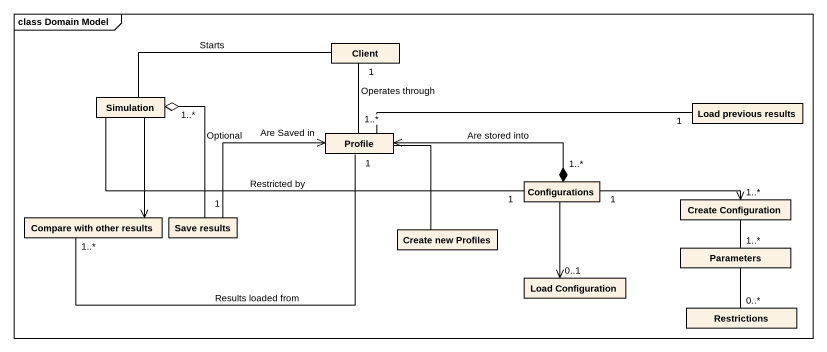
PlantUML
@startuml
mainframe class Domain Model
hide circle
hide empty members
class Client
class Simulation
class "Load previous results" as Load_previous_results
class Profile
class Configurations
class "Compare with other results" as Compare_with_other_results
class "Save results" as Save_results
class "Create Configuration" as Create_Configuration
class "Create new Profiles" as Create_new_Profiles
class Parameters
class "Load Configuration" as Load_Configuration
class Restrictions
Client -left- Simulation : Starts
Client "1" -- "1..*" Profile : Operates through
Simulation --> Compare_with_other_results
Simulation "1..*" o-- "1" Save_results : Optional
Profile -right- "1" Load_previous_results
Profile -- Create_new_Profiles
Configurations "1" -left- Simulation : Restricted by
Configurations "1..*" *-left-> Profile : Are stored into
Configurations "1" -right-> "1..*" Create_Configuration
Configurations --> "0..1" Load_Configuration
Compare_with_other_results "1..*" -right- "1" Profile : Results loaded from
Save_results -right-> Profile : Are Saved in
Create_Configuration -- "1..*" Parameters
Parameters -- "0..*" Restrictions
@enduml
